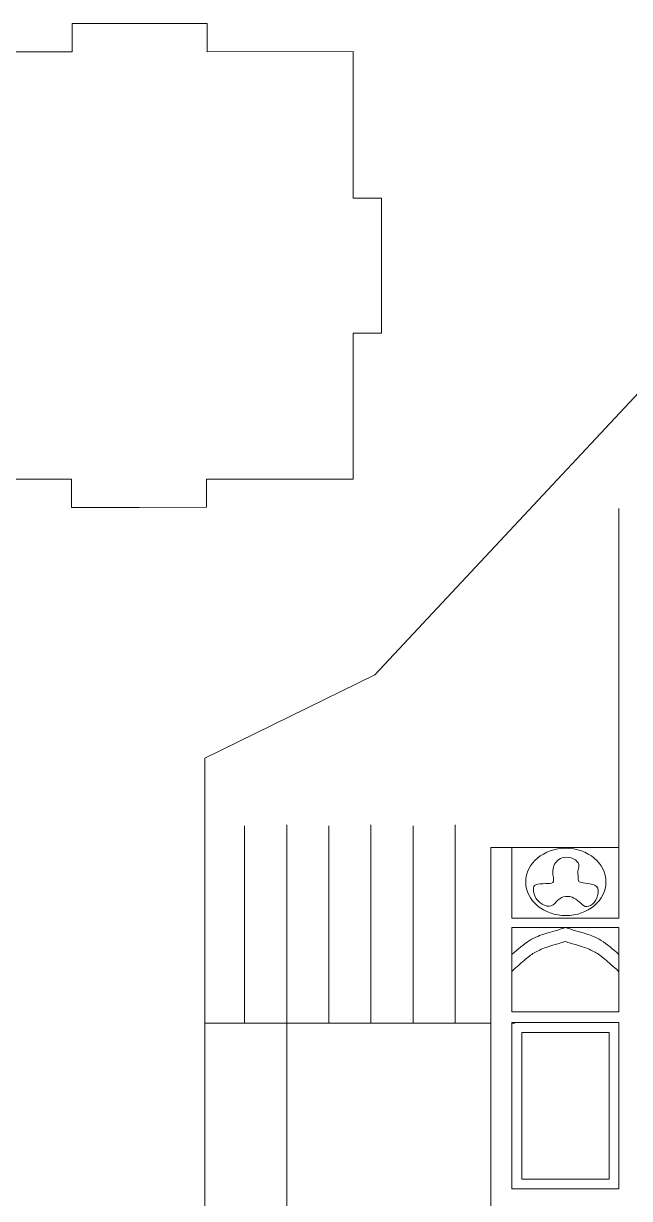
# Model space of a CAD drawing. Header units: centimetres. Extents: x -61 to 61, y -26 to 26.
# Drawn here: x -46.96 to -40.51, y 10.77 to 23.27 of the extents above; entities that cross this region are included whole.
import ezdxf

# ---------------------------------------------------------------- set-up
doc = ezdxf.new("R2010")
doc.units = ezdxf.units.CM
doc.header["$MEASUREMENT"] = 0
doc.layers.add('layer 1', color=7, linetype='Continuous')

msp = doc.modelspace()

# ---------------------------------------------------------------- linework, layer by layer
at = {"layer": 'layer 1', "lineweight": 9}
for points in [[(-45.71981, 23.27218), (-45.71981, 23.27218), (-46.43828, 23.27195), (-46.43828, 23.27195), (-46.43828, 23.27195), (-46.43828, 23.27195), (-46.43819, 22.97195), (-46.43819, 22.97195)], [(-45.71981, 23.27218), (-45.71981, 23.27218), (-45.00134, 23.27242), (-45.00134, 23.27242), (-45.00134, 23.27242), (-45.00134, 23.27242), (-45.00125, 22.97242), (-45.00125, 22.97242)], [(-43.14822, 20.69395), (-43.14822, 20.69395), (-43.14846, 21.41242), (-43.14846, 21.41242), (-43.14846, 21.41242), (-43.14846, 21.41242), (-43.44846, 21.41233), (-43.44846, 21.41233)], [(-43.14822, 20.69395), (-43.14822, 20.69395), (-43.14799, 19.97548), (-43.14799, 19.97548), (-43.14799, 19.97548), (-43.14799, 19.97548), (-43.44799, 19.97539), (-43.44799, 19.97539)], [(-45.72645, 18.12236), (-45.72645, 18.12236), (-46.44492, 18.12213), (-46.44492, 18.12213), (-46.44492, 18.12213), (-46.44492, 18.12213), (-46.44502, 18.42213), (-46.44502, 18.42213)], [(-45.72645, 18.12236), (-45.72645, 18.12236), (-45.00798, 18.1226), (-45.00798, 18.1226), (-45.00798, 18.1226), (-45.00798, 18.1226), (-45.00808, 18.4226), (-45.00808, 18.4226)]]:
    msp.add_open_spline(points, degree=3, knots=[0, 0, 0, 0, 0.33333333, 0.33333333, 0.33333333, 0.33333333, 1, 1, 1, 1], dxfattribs=at)
at = {"layer": 'layer 1', "color": 1, "lineweight": 9}
for points in [[(-47.99828, 21.41916), (-47.99828, 21.41916), (-47.99878, 22.97143), (-47.99878, 22.97143), (-47.99878, 22.97143), (-47.99878, 22.97143), (-46.43819, 22.97194), (-46.43819, 22.97194)], [(-43.44799, 19.97539), (-43.44799, 19.97539), (-43.44748, 18.42312), (-43.44748, 18.42312), (-43.44748, 18.42312), (-43.44748, 18.42312), (-45.00808, 18.42261), (-45.00808, 18.42261)]]:
    msp.add_open_spline(points, degree=3, knots=[0, 0, 0, 0, 0.33333333, 0.33333333, 0.33333333, 0.33333333, 1, 1, 1, 1], dxfattribs=at)
for points in [[(-45.00125, 22.97241), (-45.00125, 22.97241), (-43.44897, 22.97292), (-43.44897, 22.97292)], [(-43.44897, 22.97292), (-43.44897, 22.97292), (-43.44846, 21.41233), (-43.44846, 21.41233)], [(-46.44502, 18.42214), (-46.44502, 18.42214), (-47.9973, 18.42163), (-47.9973, 18.42163)]]:
    msp.add_open_spline(points, degree=3, dxfattribs=at)
at = {"layer": 'layer 1', "color": 242, "lineweight": 9}
for points, knots in [([(-39.12569, 20.71546), (-39.12569, 20.71546), (-43.21662, 16.33787), (-43.21662, 16.33787), (-43.21662, 16.33787), (-43.21662, 16.33787), (-45.02586, 15.45355), (-45.02586, 15.45355)], [0, 0, 0, 0, 0.33333333, 0.33333333, 0.33333333, 0.33333333, 1, 1, 1, 1]), ([(-41.32473, 14.12914), (-41.33784, 14.11814), (-41.36625, 14.11814), (-41.40231, 14.11722), (-41.40231, 14.11722), (-41.43836, 14.1163), (-41.48207, 14.11447), (-41.50502, 14.1053), (-41.50502, 14.1053), (-41.52796, 14.09614), (-41.53015, 14.07964), (-41.52906, 14.05397), (-41.52906, 14.05397), (-41.52796, 14.02831), (-41.52359, 13.99348), (-41.50284, 13.9614), (-41.50284, 13.9614), (-41.48207, 13.92932), (-41.44492, 13.89999), (-41.41104, 13.88624), (-41.41104, 13.88624), (-41.37717, 13.87249), (-41.34658, 13.87432), (-41.32144, 13.89082), (-41.32144, 13.89082), (-41.29631, 13.90732), (-41.27665, 13.93848), (-41.25034, 13.95646), (-41.25034, 13.95646), (-41.22404, 13.97443), (-41.19111, 13.97921), (-41.16926, 13.98105), (-41.16926, 13.98105), (-41.1474, 13.98288), (-41.13663, 13.98176), (-41.11595, 13.97204), (-41.11595, 13.97204), (-41.09527, 13.96231), (-41.06467, 13.94399), (-41.04173, 13.92383), (-41.04173, 13.92383), (-41.01878, 13.90366), (-41.00348, 13.88166), (-40.98054, 13.87524), (-40.98054, 13.87524), (-40.95759, 13.86883), (-40.927, 13.87799), (-40.90187, 13.89907), (-40.90187, 13.89907), (-40.87673, 13.92015), (-40.85707, 13.95315), (-40.84714, 13.98949), (-40.84714, 13.98949), (-40.83721, 14.02583), (-40.83703, 14.06553), (-40.85779, 14.08753), (-40.85779, 14.08753), (-40.87855, 14.10953), (-40.92025, 14.11383), (-40.95441, 14.11795), (-40.95441, 14.11795), (-40.98857, 14.12207), (-41.01517, 14.126), (-41.0305, 14.13083), (-41.0305, 14.13083), (-41.04582, 14.13565), (-41.04987, 14.14137), (-41.05178, 14.15283), (-41.05178, 14.15283), (-41.05368, 14.1643), (-41.05343, 14.18151), (-41.05449, 14.20143), (-41.05449, 14.20143), (-41.05556, 14.22135), (-41.05793, 14.24399), (-41.05474, 14.26356), (-41.05474, 14.26356), (-41.05156, 14.28312), (-41.04282, 14.29962), (-41.04828, 14.3207), (-41.04828, 14.3207), (-41.05374, 14.34178), (-41.07341, 14.36744), (-41.10292, 14.38211), (-41.10292, 14.38211), (-41.13242, 14.39678), (-41.17175, 14.40044), (-41.20235, 14.39586), (-41.20235, 14.39586), (-41.23294, 14.39128), (-41.25479, 14.37844), (-41.27228, 14.36287), (-41.27228, 14.36287), (-41.28976, 14.34728), (-41.30287, 14.32895), (-41.31161, 14.30787), (-41.31161, 14.30787), (-41.32035, 14.28679), (-41.32472, 14.26296), (-41.32472, 14.24187), (-41.32472, 14.24187), (-41.32472, 14.22079), (-41.32035, 14.20246), (-41.31708, 14.1823), (-41.31708, 14.1823), (-41.31379, 14.16214), (-41.31161, 14.14013), (-41.32473, 14.12914)], [0, 0, 0, 0, 0.03571429, 0.03571429, 0.03571429, 0.03571429, 0.07142857, 0.07142857, 0.07142857, 0.07142857, 0.10714286, 0.10714286, 0.10714286, 0.10714286, 0.14285714, 0.14285714, 0.14285714, 0.14285714, 0.17857143, 0.17857143, 0.17857143, 0.17857143, 0.21428571, 0.21428571, 0.21428571, 0.21428571, 0.25, 0.25, 0.25, 0.25, 0.28571429, 0.28571429, 0.28571429, 0.28571429, 0.32142857, 0.32142857, 0.32142857, 0.32142857, 0.35714286, 0.35714286, 0.35714286, 0.35714286, 0.39285714, 0.39285714, 0.39285714, 0.39285714, 0.42857143, 0.42857143, 0.42857143, 0.42857143, 0.46428571, 0.46428571, 0.46428571, 0.46428571, 0.5, 0.5, 0.5, 0.5, 0.53571429, 0.53571429, 0.53571429, 0.53571429, 0.57142857, 0.57142857, 0.57142857, 0.57142857, 0.60714286, 0.60714286, 0.60714286, 0.60714286, 0.64285714, 0.64285714, 0.64285714, 0.64285714, 0.67857143, 0.67857143, 0.67857143, 0.67857143, 0.71428571, 0.71428571, 0.71428571, 0.71428571, 0.75, 0.75, 0.75, 0.75, 0.78571429, 0.78571429, 0.78571429, 0.78571429, 0.82142857, 0.82142857, 0.82142857, 0.82142857, 0.85714286, 0.85714286, 0.85714286, 0.85714286, 0.89285714, 0.89285714, 0.89285714, 0.89285714, 0.92857143, 0.92857143, 0.92857143, 0.92857143, 1, 1, 1, 1]), ([(-41.75944, 13.31951), (-41.75944, 13.31951), (-41.75944, 13.65131), (-41.75944, 13.65131), (-41.75944, 13.65131), (-41.75944, 13.65131), (-41.18933, 13.65131), (-41.18933, 13.65131)], [0, 0, 0, 0, 0.33333333, 0.33333333, 0.33333333, 0.33333333, 1, 1, 1, 1]), ([(-41.75944, 13.36351), (-41.69558, 13.4185), (-41.63171, 13.4735), (-41.57138, 13.51108), (-41.57138, 13.51108), (-41.51104, 13.54866), (-41.45422, 13.56882), (-41.40942, 13.58257), (-41.40942, 13.58257), (-41.36462, 13.59632), (-41.33184, 13.60365), (-41.29716, 13.61404), (-41.29716, 13.61404), (-41.26248, 13.62443), (-41.22591, 13.63787), (-41.20762, 13.64459), (-41.20762, 13.64459), (-41.18933, 13.65131), (-41.18933, 13.65131), (-41.18933, 13.65131)], [0, 0, 0, 0, 0.16666667, 0.16666667, 0.16666667, 0.16666667, 0.33333333, 0.33333333, 0.33333333, 0.33333333, 0.5, 0.5, 0.5, 0.5, 0.66666667, 0.66666667, 0.66666667, 0.66666667, 1, 1, 1, 1]), ([(-40.61921, 13.31951), (-40.61921, 13.31951), (-40.61921, 13.65131), (-40.61921, 13.65131), (-40.61921, 13.65131), (-40.61921, 13.65131), (-41.18933, 13.65131), (-41.18933, 13.65131)], [0, 0, 0, 0, 0.33333333, 0.33333333, 0.33333333, 0.33333333, 1, 1, 1, 1]), ([(-40.61921, 13.36351), (-40.68307, 13.4185), (-40.74694, 13.4735), (-40.80727, 13.51108), (-40.80727, 13.51108), (-40.86762, 13.54866), (-40.92443, 13.56882), (-40.96923, 13.58257), (-40.96923, 13.58257), (-41.01403, 13.59632), (-41.04681, 13.60365), (-41.08149, 13.61404), (-41.08149, 13.61404), (-41.11617, 13.62443), (-41.15275, 13.63787), (-41.17103, 13.64459), (-41.17103, 13.64459), (-41.18933, 13.65131), (-41.18933, 13.65131), (-41.18933, 13.65131)], [0, 0, 0, 0, 0.16666667, 0.16666667, 0.16666667, 0.16666667, 0.33333333, 0.33333333, 0.33333333, 0.33333333, 0.5, 0.5, 0.5, 0.5, 0.66666667, 0.66666667, 0.66666667, 0.66666667, 1, 1, 1, 1]), ([(-41.75944, 13.18344), (-41.70678, 13.2311), (-41.65413, 13.27876), (-41.61414, 13.31268), (-41.61414, 13.31268), (-41.57415, 13.34659), (-41.54684, 13.36675), (-41.50914, 13.38738), (-41.50914, 13.38738), (-41.47144, 13.408), (-41.42336, 13.42908), (-41.37747, 13.44466), (-41.37747, 13.44466), (-41.33158, 13.46024), (-41.28787, 13.47033), (-41.25728, 13.47904), (-41.25728, 13.47904), (-41.22669, 13.48774), (-41.2092, 13.49508), (-41.19172, 13.50241)], [0, 0, 0, 0, 0.16666667, 0.16666667, 0.16666667, 0.16666667, 0.33333333, 0.33333333, 0.33333333, 0.33333333, 0.5, 0.5, 0.5, 0.5, 0.66666667, 0.66666667, 0.66666667, 0.66666667, 1, 1, 1, 1]), ([(-40.62399, 13.18344), (-40.67665, 13.2311), (-40.72931, 13.27876), (-40.76929, 13.31268), (-40.76929, 13.31268), (-40.80929, 13.34659), (-40.8366, 13.36675), (-40.87429, 13.38738), (-40.87429, 13.38738), (-40.91199, 13.408), (-40.96008, 13.42908), (-41.00597, 13.44466), (-41.00597, 13.44466), (-41.05186, 13.46024), (-41.09556, 13.47033), (-41.12615, 13.47904), (-41.12615, 13.47904), (-41.15675, 13.48774), (-41.17424, 13.49508), (-41.19172, 13.50241)], [0, 0, 0, 0, 0.16666667, 0.16666667, 0.16666667, 0.16666667, 0.33333333, 0.33333333, 0.33333333, 0.33333333, 0.5, 0.5, 0.5, 0.5, 0.66666667, 0.66666667, 0.66666667, 0.66666667, 1, 1, 1, 1]), ([(-41.75944, 13.18344), (-41.75944, 13.18344), (-41.75944, 12.75284), (-41.75944, 12.75284), (-41.75944, 12.75284), (-41.75944, 12.75284), (-40.61921, 12.75284), (-40.61921, 12.75284), (-40.61921, 12.75284), (-40.61921, 12.75284), (-40.61921, 13.1802), (-40.61921, 13.1802), (-40.61921, 13.1802), (-40.61921, 13.1802), (-40.62399, 13.18344), (-40.62399, 13.18344)], [0, 0, 0, 0, 0.2, 0.2, 0.2, 0.2, 0.4, 0.4, 0.4, 0.4, 0.6, 0.6, 0.6, 0.6, 1, 1, 1, 1]), ([(-41.65309, 12.53305), (-41.65309, 12.53305), (-40.72215, 12.53305), (-40.72215, 12.53305), (-40.72215, 12.53305), (-40.72215, 12.53305), (-40.72215, 10.9712), (-40.72215, 10.9712), (-40.72215, 10.9712), (-40.72215, 10.9712), (-41.65309, 10.9712), (-41.65309, 10.9712), (-41.65309, 10.9712), (-41.65309, 10.9712), (-41.65309, 12.53305), (-41.65309, 12.53305)], [0, 0, 0, 0, 0.2, 0.2, 0.2, 0.2, 0.4, 0.4, 0.4, 0.4, 0.6, 0.6, 0.6, 0.6, 1, 1, 1, 1])]:
    msp.add_open_spline(points, degree=3, knots=knots, dxfattribs=at)
at = {"layer": 'layer 1', "color": 177, "lineweight": 9}
for points in [[(-40.61921, 18.11121), (-40.61921, 18.11121), (-40.61921, 13.7503), (-40.61921, 13.7503)], [(-44.60424, 14.73148), (-44.60424, 14.73148), (-44.60424, 12.63251), (-44.60424, 12.63251)], [(-44.15581, 14.74345), (-44.15581, 14.74345), (-44.15581, 12.63251), (-44.15581, 12.63251)], [(-43.70733, 14.73148), (-43.70733, 14.73148), (-43.70733, 12.63251), (-43.70733, 12.63251)], [(-43.25891, 14.74345), (-43.25891, 14.74345), (-43.25891, 12.63251), (-43.25891, 12.63251)], [(-42.81045, 14.73148), (-42.81045, 14.73148), (-42.81045, 12.63251), (-42.81045, 12.63251)], [(-42.36198, 14.74345), (-42.36198, 14.74345), (-42.36198, 12.63251), (-42.36198, 12.63251)], [(-41.98321, 14.50292), (-41.98321, 14.50292), (-41.98321, 9.90905), (-41.98321, 9.90905)], [(-41.75944, 14.50292), (-41.75944, 14.50292), (-41.98321, 14.50292), (-41.98321, 14.50292)], [(-41.75944, 14.50292), (-41.75944, 14.50292), (-40.61921, 14.50292), (-40.61921, 14.50292)], [(-41.75944, 14.50292), (-41.75944, 14.50292), (-41.75944, 13.7503), (-41.75944, 13.7503)], [(-41.75944, 13.7503), (-41.75944, 13.7503), (-40.61921, 13.7503), (-40.61921, 13.7503)], [(-41.75944, 13.65131), (-41.75944, 13.65131), (-41.75944, 12.75284), (-41.75944, 12.75284)], [(-41.75944, 13.65131), (-41.75944, 13.65131), (-40.61921, 13.65131), (-40.61921, 13.65131)], [(-40.61921, 13.65131), (-40.61921, 13.65131), (-40.61921, 12.75284), (-40.61921, 12.75284)], [(-41.98321, 12.63251), (-41.98321, 12.63251), (-45.02587, 12.63251), (-45.02587, 12.63251)], [(-44.15581, 12.63251), (-44.15581, 12.63251), (-44.15581, 3.91196), (-44.15581, 3.91196)], [(-41.75944, 12.75284), (-41.75944, 12.75284), (-40.61921, 12.75284), (-40.61921, 12.75284)], [(-41.75944, 12.63941), (-41.75944, 12.63941), (-41.75944, 10.86995), (-41.75944, 10.86995)], [(-41.75944, 12.63941), (-41.75944, 12.63941), (-40.61921, 12.63941), (-40.61921, 12.63941)], [(-41.72874, 12.63251), (-41.72874, 12.63251), (-41.75944, 12.63251), (-41.75944, 12.63251)], [(-40.61921, 12.63941), (-40.61921, 12.63941), (-40.61921, 10.86995), (-40.61921, 10.86995)], [(-41.75944, 10.86995), (-41.75944, 10.86995), (-40.61921, 10.86995), (-40.61921, 10.86995)]]:
    msp.add_open_spline(points, degree=3, dxfattribs=at)
at = {"layer": 'layer 1', "color": 250, "lineweight": 9}
for points in [[(-45.02586, 14.72682), (-45.02586, 14.72682), (-45.02586, 15.45355), (-45.02586, 15.45355)], [(-45.02587, 14.72682), (-45.02587, 14.72682), (-45.02587, 3.91196), (-45.02587, 3.91196)]]:
    msp.add_open_spline(points, degree=3, dxfattribs=at)
at = {"layer": 'layer 1', "color": 177, "lineweight": 9}
msp.add_open_spline([(-41.18495, 13.77746), (-40.94924, 13.77746), (-40.75816, 13.93775), (-40.75816, 14.13547), (-40.75816, 14.13547), (-40.75816, 14.33319), (-40.94924, 14.49348), (-41.18495, 14.49348), (-41.18495, 14.49348), (-41.42065, 14.49348), (-41.61173, 14.33319), (-41.61173, 14.13547), (-41.61173, 14.13547), (-41.61173, 13.93775), (-41.42065, 13.77746), (-41.18495, 13.77746)], degree=3, knots=[0, 0, 0, 0, 0.2, 0.2, 0.2, 0.2, 0.4, 0.4, 0.4, 0.4, 0.6, 0.6, 0.6, 0.6, 1, 1, 1, 1], dxfattribs=at)

doc.saveas('drawing.dxf')
